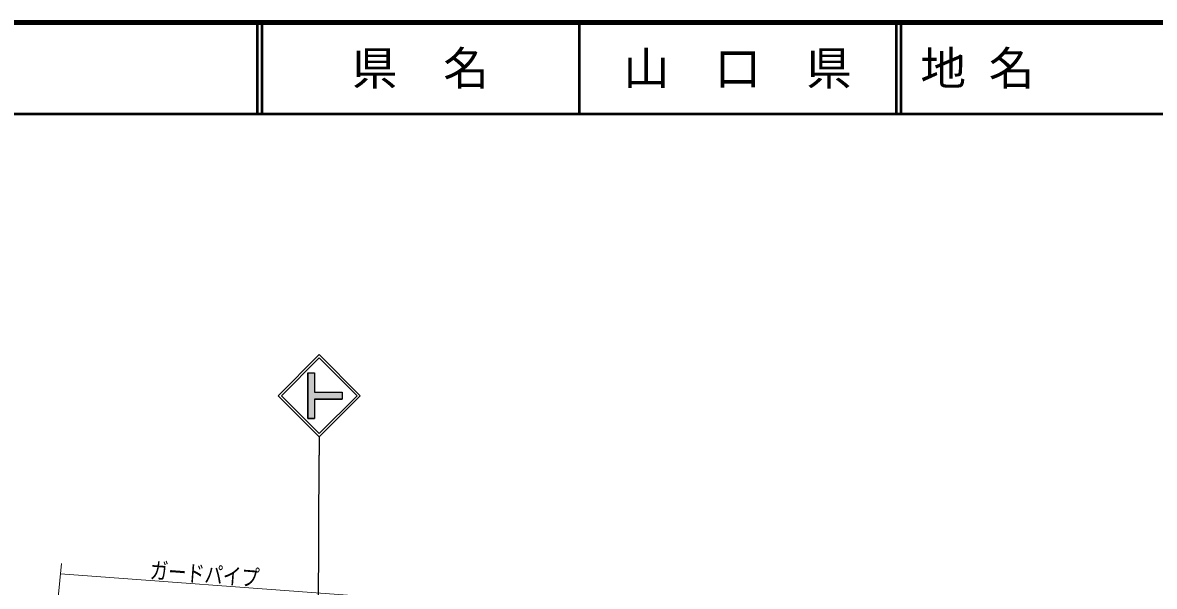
# Model space of a CAD drawing. Units: millimetres at full size, sheet at 1:1000; details may follow other scales. Extents: x 40000 to 680000, y 20000 to 380000.
# Drawn here: x 272065 to 396010, y 318281 to 380000 of the extents above; entities that cross this region are included whole.
import ezdxf
from ezdxf.enums import TextEntityAlignment as Align

# ---------------------------------------------------------------- set-up
doc = ezdxf.new("R2010")
doc.units = ezdxf.units.MM
doc.header["$LTSCALE"] = 1000
for name, color, linetype, lineweight in [('M-STR-HTXT', 7, 'Continuous', 13), ('M-STR-STRC', 7, 'Continuous', 25), ('M-TTL', 2, 'Continuous', 140), ('M-TTL-LINE', 7, 'Continuous', 50)]:
    doc.layers.add(name, color=color, linetype=linetype, lineweight=lineweight)
doc.layers.add('M-TTL-TXT', color=7, linetype='Continuous')
doc.styles.add('ＭＳ ゴシック', font='')
doc.styles.get('ＭＳ ゴシック').set_extended_font_data('MS Gothic')

msp = doc.modelspace()

# ---------------------------------------------------------------- hatches: boundary and pattern name
at = {"layer": 'M-STR-STRC'}
msp.add_hatch(color=256, dxfattribs=at).paths.add_polyline_path([(303293, 336651), (304043, 336651), (304043, 338776), (307043, 338776), (307044, 339526), (304043, 339526), (304043, 341651), (303293, 341651)])

# ---------------------------------------------------------------- linework, layer by layer
at = {"layer": 'M-STR-HTXT'}
for p, q in [((273358, 290057), (276310, 320776)), ((307630, 317299), (276202, 319653))]:
    msp.add_line(p, q, dxfattribs=at)
at = {"layer": 'M-STR-STRC'}
for p, q in [((300044, 339152), (304544, 343652)), ((309045, 339152), (304544, 343652)), ((300398, 339152), (304544, 343298)), ((308691, 339152), (304544, 343298)), ((303293, 341651), (304043, 341651)), ((303293, 341651), (303293, 336651)), ((304043, 341651), (304043, 339526)), ((300044, 339152), (304544, 334651)), ((300398, 339152), (304544, 335005)), ((304043, 339526), (307044, 339526)), ((304043, 338776), (307043, 338776)), ((304043, 338776), (304043, 336651)), ((304544, 335005), (308691, 339152)), ((304545, 334652), (309045, 339152)), ((307044, 339526), (307043, 338776)), ((303293, 336651), (304043, 336651)), ((304544, 334651), (304544, 332651)), ((304358, 285412), (304544, 332651))]:
    msp.add_line(p, q, dxfattribs=at)
msp.add_lwpolyline([(303293, 341651), (304043, 341651), (304043, 339526), (307044, 339526), (307043, 338776), (304043, 338776), (304043, 336651), (303293, 336651)], close=True, dxfattribs=at)
at = {"layer": 'M-TTL'}
msp.add_line((680000, 380000), (40000, 380000), dxfattribs=at)
at = {"layer": 'M-TTL-LINE'}
for p, q in [((297750, 380000), (297750, 370000)), ((298250, 380000), (298250, 370000)), ((333000, 380000), (333000, 370000)), ((367750, 380000), (367750, 370000)), ((368250, 380000), (368250, 370000)), ((40000, 370000), (680000, 370000))]:
    msp.add_line(p, q, dxfattribs=at)

# ---------------------------------------------------------------- texts
at = {"layer": 'M-STR-HTXT', "style": 'ＭＳ ゴシック', "width": 0.8}
msp.add_text('ガードパイプ', height=1833, rotation=355.717, dxfattribs=at).set_placement((291893, 318164), align=Align.BOTTOM_CENTER)
at = {"layer": 'M-TTL-TXT', "style": 'ＭＳ ゴシック'}
for s, p in [('県\u3000名', (315625, 375000)), ('山\u3000口\u3000県', (350375, 375000))]:
    msp.add_text(s, height=3666, dxfattribs=at).set_placement(p, align=Align.MIDDLE_CENTER)
msp.add_text('地 名', height=3666, dxfattribs=at).set_placement((370380, 375000), align=Align.MIDDLE_LEFT)

doc.saveas('drawing.dxf')
